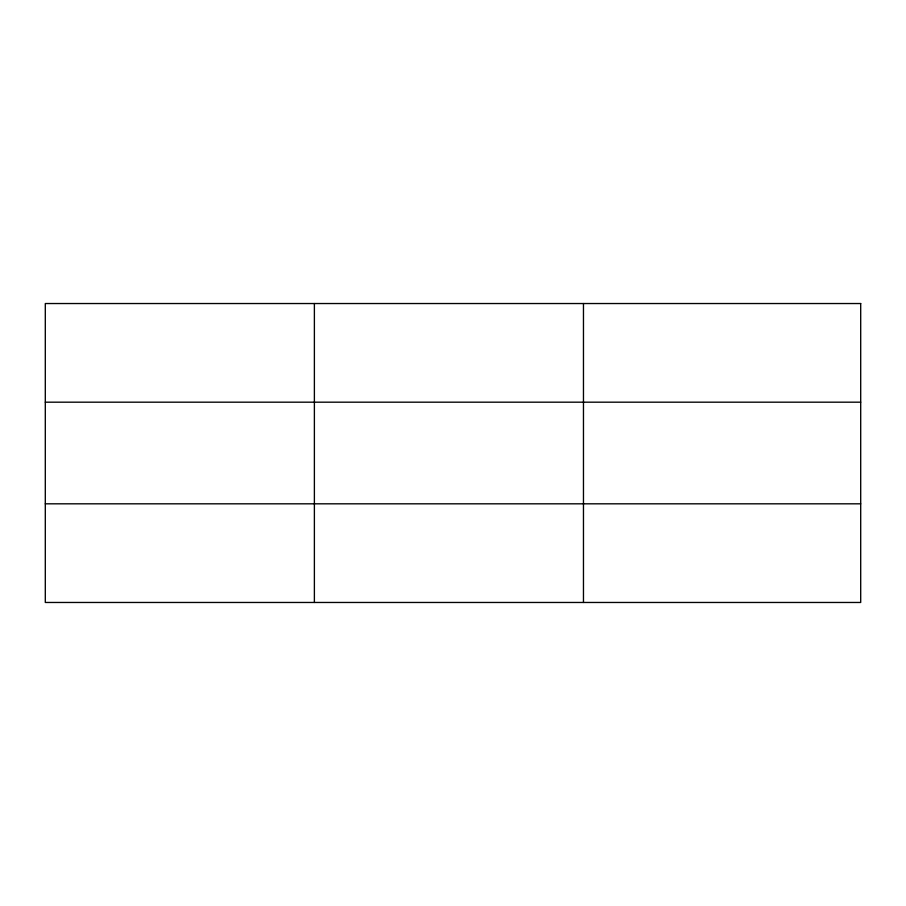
<?xml version="1.0" encoding="UTF-8"?>
<svg xmlns="http://www.w3.org/2000/svg" width="906" height="906" viewBox="0 0 906 906"><rect width="100%" height="100%" fill="white"/><g stroke="black" fill="none" stroke-linecap="round" stroke-linejoin="round"><path stroke-width="1.36" d="M314.382 602.467L314.382 303.533M583.464 602.467L583.464 303.533M45.3 402.185L860.7 402.185M45.3 503.815L860.7 503.815M860.7 303.533L860.7 602.467L45.3 602.467L45.3 303.533L860.7 303.533"/></g></svg>
